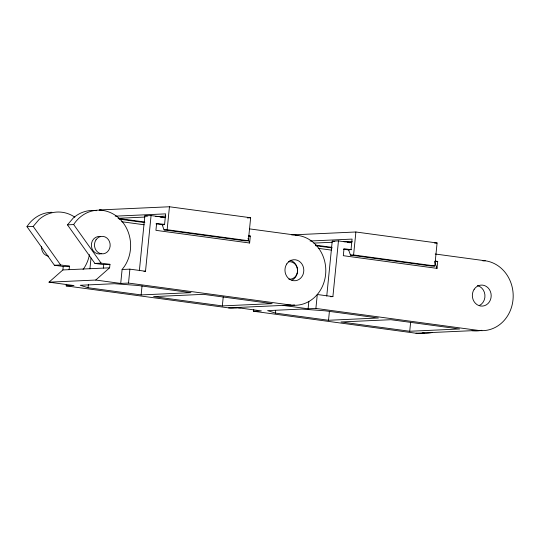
<?xml version="1.0" encoding="UTF-8"?>
<svg xmlns="http://www.w3.org/2000/svg" width="540" height="540" viewBox="0 0 540 540"><rect width="100%" height="100%" fill="white"/><g stroke="black" fill="none" stroke-linecap="round" stroke-linejoin="round"><path stroke-width="0.81" d="M66.359 284.269L66.197 285.903L73.987 285.552L49.005 282.17L62.883 269.939L63.234 266.456L69.464 266.173L69.113 269.656M88.047 287.732L80.217 285.269L114.487 283.709L137.889 285.471L190.984 292.653L141.136 294.921L88.047 287.732L88.371 284.459M89.93 268.826L91.01 258.019M103.383 268.097L103.734 264.613L109.964 264.33L109.613 267.813L95.735 280.044L49.005 282.17M95.735 280.044L120.717 283.426L122.108 269.5L124.517 266.301A35.073 31.415 87.4 0 0 117.835 217.202A35.073 31.415 87.4 0 0 73.899 224.174L73.676 224.566L67.473 224.849L73.352 217.917A35.073 31.415 87.4 0 1 96.451 210.708M120.717 283.426L128.507 283.075L129.897 269.15L145.51 271.262L151.072 215.568L165.254 217.485M139.367 270.716L144.842 215.851L151.072 215.568M141.136 294.921L142.04 285.91M164.039 229.878L167.15 229.736L169.445 206.766L250.648 217.748L248.353 240.725L245.234 240.867L164.039 229.878L162.101 224.424L164.592 224.309L165.632 213.867L115.216 216.162M222.338 305.91L272.187 303.642L203.479 294.341L153.63 296.609L222.338 305.91L223.236 296.899M164.086 224.384L156.62 223.371L155.932 230.337L249.622 243.013L250.317 236.048L248.657 235.825M424.19 333.146A35.073 31.415 87.4 0 1 415.982 333.234L253.584 311.263L253.746 309.623M275.434 313.092L267.604 310.622L301.874 309.069L325.276 310.824L378.371 318.006L328.523 320.274L275.434 313.092L275.677 310.635M283.122 305.404L308.104 308.786L308.84 301.408M308.104 308.786L315.893 308.428L317.284 294.503L332.897 296.615L338.459 240.921L351.803 242.73M326.754 296.069L332.228 241.204L338.459 240.921M328.523 320.274L329.42 311.263M350.48 255.11L353.592 254.968L355.887 231.991L437.089 242.98L434.795 265.957L431.676 266.099L350.48 255.11L348.543 249.649L351.034 249.541L352.08 239.099L310.061 241.009M409.725 331.263L459.574 328.995L390.865 319.7L341.017 321.968L409.725 331.263L410.623 322.252M351.473 249.737L344.007 248.731L343.312 255.69L437.009 268.367L437.704 261.407L435.213 261.07M63.234 266.456L54.425 265.262L27 226.685L27.169 226.294A35.073 31.415 87.4 0 1 51.847 212.294M27 226.685L33.203 226.409L39.083 219.476A35.073 31.415 87.4 0 1 74.844 217.175M83.052 269.426L84.017 268.144A35.073 31.415 87.4 0 0 89.471 254.59M169.445 206.766L99.347 209.952L101.831 210.29M118.213 218.282L144.943 217.066M155.797 216.574L165.821 216.115M247.306 217.904L250.648 217.748M248.758 236.122L250.317 236.048M291.634 234.913L355.887 231.991M295.522 235.535L297.857 235.427A35.073 31.415 87.4 0 1 325.613 274.462A35.073 31.415 87.4 0 1 290.912 305.046L228.602 307.881L66.197 285.903M313.841 243.095L332.215 242.257M343.913 241.724L352.262 241.346M434.585 243.095L437.089 242.98M54.425 265.262L60.629 264.978L69.464 266.173M67.473 224.849L94.898 263.419L101.102 263.135L109.964 264.33M62.883 269.939L109.613 267.813M122.108 269.5L129.897 269.15M143.957 271.33L145.51 271.262M434.585 261.549L437.704 261.407M482.909 260.888L485.244 260.786A35.073 31.415 87.4 0 1 513 299.822A35.073 31.415 87.4 0 1 478.292 330.406L415.982 333.234M330.561 296.723L332.897 296.615M253.584 311.263L261.374 310.905L236.385 307.523M249.487 228.879L297.857 235.427M435.206 254.009L485.244 260.786M160.232 217.06L165.193 217.735M347.504 242.406L349.981 242.737M144.842 215.851L147.346 216.189M332.228 241.204L334.726 241.542M118.199 218.43L144.653 222.014M162.101 224.424L163.755 224.647M315.394 245.113L331.925 247.354M155.993 223.85L163.458 224.863M343.379 249.21L349.184 249.993M119.165 219.125L144.855 222.601M315.556 245.7L332.127 247.941M121.682 221.724L144.2 224.775M318.242 248.326L331.587 250.128M167.15 229.736L248.353 240.725M353.592 254.968L434.795 265.957M94.898 263.419L103.734 264.613M128.507 283.075L290.912 305.046M315.893 308.428L478.292 330.406M73.676 224.566L101.102 263.135M33.203 226.409L60.629 264.978M434.855 262.305L437.009 268.367M248.009 238.464L249.622 243.013M236.804 307.787A35.073 31.415 87.4 0 1 228.602 307.881M240.59 307.787A35.073 31.415 87.4 0 1 234.833 307.598M294.489 304.938A35.073 31.415 87.4 0 1 284.675 305.329M48.492 256.203A8.768 7.857 87.4 0 1 41.553 246.449M290.007 260.226A10.523 9.423 87.4 0 1 297.526 269.5A10.523 9.423 87.4 0 1 291.938 280.199M101.722 253.571A8.768 7.857 87.4 0 1 91.395 246.091A8.768 7.857 87.4 0 1 100.076 236.534M432.027 332.559A35.073 31.415 87.4 0 1 422.219 332.951M481.876 330.291A35.073 31.415 87.4 0 1 472.061 330.689M477.394 285.586A10.523 9.423 87.4 0 1 484.913 294.853A10.523 9.423 87.4 0 1 479.318 305.552M288.529 261.772A8.768 7.857 87.4 0 1 297.567 270.365A8.768 7.857 87.4 0 1 288.839 279.153M286.787 263.918A10.523 9.423 87.4 0 0 293.341 280.678A10.523 9.423 87.4 0 0 303.021 266.112A10.523 9.423 87.4 0 0 286.787 263.918M95.999 239.828A8.768 7.857 87.4 0 0 101.453 253.8A8.768 7.857 87.4 0 0 109.519 241.657A8.768 7.857 87.4 0 0 95.999 239.828M474.174 289.271A10.523 9.423 87.4 0 0 480.728 306.038A10.523 9.423 87.4 0 0 490.401 291.472A10.523 9.423 87.4 0 0 474.174 289.271"/></g></svg>
